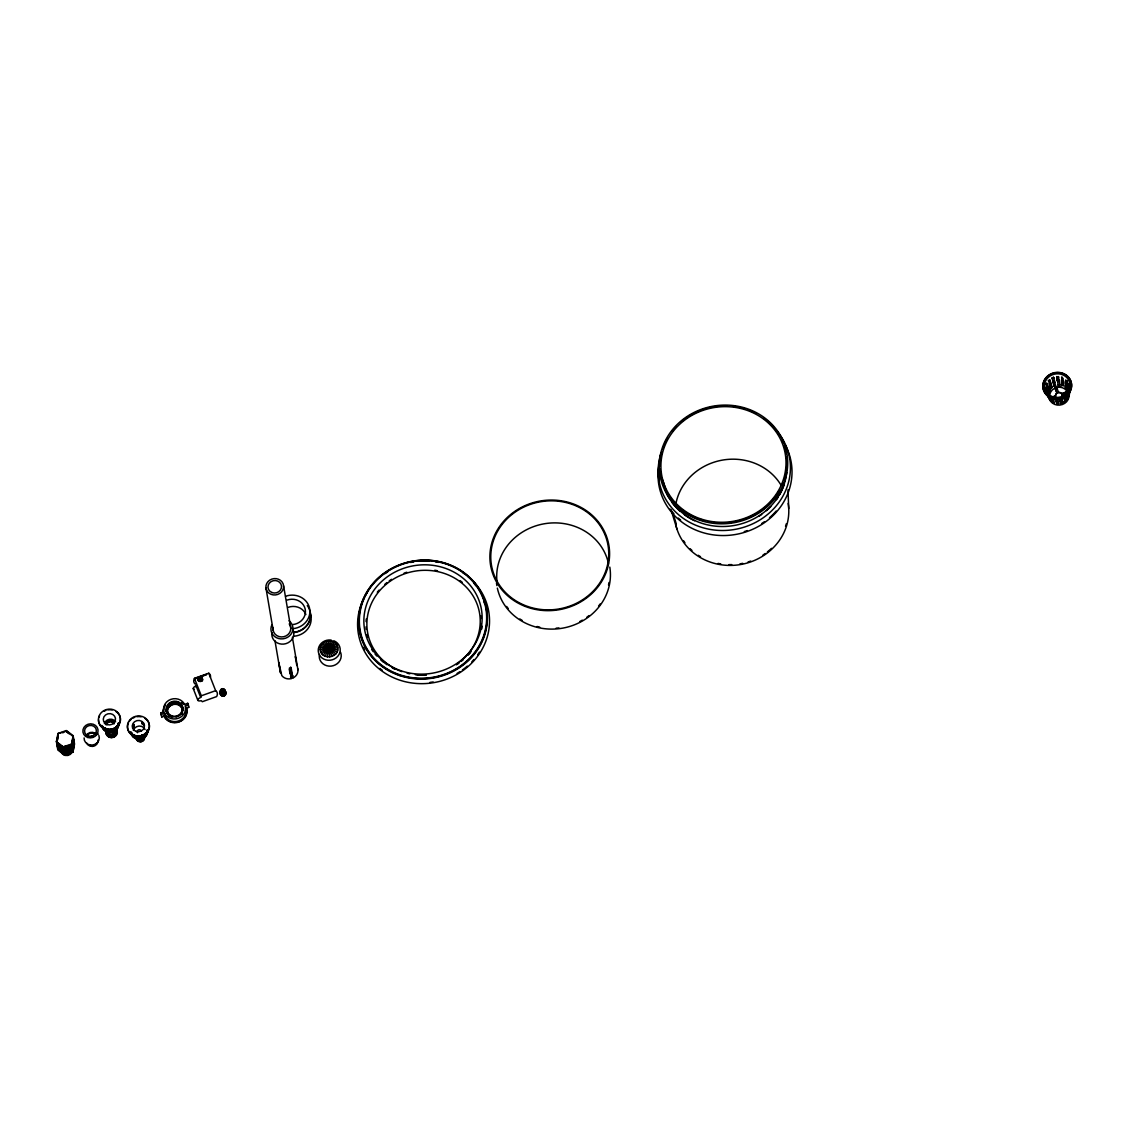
<?xml version="1.0" encoding="UTF-8"?>
<svg xmlns="http://www.w3.org/2000/svg" width="1128" height="1128" viewBox="0 0 1128 1128"><rect width="100%" height="100%" fill="white"/><g stroke="black" fill="none" stroke-linecap="round" stroke-linejoin="round"><path stroke-width="1.5" d="M320.155 649.7C319.125 639.181 336.877 637.264 337.85 647.895C338.879 658.414 321.127 660.345 320.155 649.7A24.181 9.461 -5.1 0 1 337.85 647.895M1045.91 387.454L1047.165 391.656L1045.064 387.426L1045.91 387.454L1045.825 389.005L1044.993 388.991M1047.588 390.753L1048.843 394.955L1048.927 393.39L1046.742 390.725M1048.011 394.941L1048.095 393.376L1048.927 393.39M1056.146 401.695L1057.881 400.948L1056.146 401.695L1055.667 399.89L1057.345 399.918L1057.838 401.723M1059.361 380.883L1057.627 381.631L1057.669 380.855L1058.036 385.085L1059.728 385.113L1059.361 380.883L1057.246 380.77L1056.88 376.541M1057.049 403.937L1056.555 402.146L1058.247 402.174L1058.741 403.965L1057.049 403.937L1058.783 403.204M1058.036 385.085L1059.77 384.338L1059.728 385.113M1069.753 391.162L1068.921 391.148L1068.836 392.713L1069.668 392.727L1069.866 390.514L1069.034 390.499L1068.949 392.065L1069.781 392.079M1068.949 392.065L1069.471 387.891L1070.317 387.905L1069.231 395.336L1068.385 395.322M1069.231 395.336L1068.921 391.148M1065.199 387.172L1066.03 383.435L1067.173 384.563L1066.327 388.3L1065.199 387.172L1066.03 383.435M1065.466 383.167L1065.678 379.981L1066.806 381.109L1066.594 384.296L1065.466 383.167L1066.087 382.632L1067.215 383.76L1066.594 384.296M1067.215 383.76L1067.426 380.573L1066.806 381.109M1064.409 399.03L1064.564 397L1064.973 399.58L1064.409 399.03L1066.228 398.508L1064.973 399.58M1064.296 401.498L1065.523 398.536L1065.932 401.117L1064.085 401.596M1066.228 398.508L1066.383 396.478L1065.128 397.564M1064.776 402.118L1064.832 400.172L1066.087 399.086M1067.567 390.133L1068.371 389.851L1068.935 391.303L1068.145 391.599L1067.567 390.133L1068.766 386.932M1068.47 383.548L1068.639 387.933L1068.075 386.481L1069.274 383.266M1068.145 391.599L1067.976 387.214M1069.654 383.957L1069.443 387.651L1068.865 386.199L1068.075 386.481M1068.061 394.941L1068.554 392.276L1069.316 392.586L1068.131 396.266L1069.316 392.586M1069.034 390.499L1069.471 387.891M56.4 741.632L57.979 733.51L66.34 730.521L73.123 735.653L74.547 744.015L72.968 752.136L64.606 755.111L57.824 749.993L56.4 741.632L63.239 747.088L67.017 745.735L63.351 747.737L56.823 742.238L63.239 747.088M58.148 734.497L56.541 741.505M58.205 734.821L56.823 743.155M57.415 740.081L58.021 737.021M57.979 743.366L57.5 747.088M58.092 744.015L57.669 748.061M73.094 736.429L71.713 744.762L67.92 746.101L71.6 744.099L73.123 735.653M71.924 746.073L68.089 747.088L71.769 745.086L73.264 737.416L71.924 746.073L68.258 748.075L72.037 746.722L73.433 738.403M72.263 748.033L68.427 749.062L72.093 747.046L73.588 739.376L72.263 748.033L68.596 750.035L72.375 748.696L73.757 740.363M72.601 750.007L68.766 751.022L72.432 749.02L73.926 741.35L72.601 750.007L68.935 752.009L72.714 750.656L74.095 742.337M72.883 751.643L69.104 752.996L72.77 750.98L74.265 743.31L72.968 752.136M193.226 688.531L197.795 700.178A4.343 1.678 -21.4 0 1 200.699 697.4L196.089 685.923A23.519 9.066 -21.4 0 0 195.99 687.008M200.699 697.4L201.306 695.793L215.631 690.674L208.779 673.204L194.453 678.323A23.519 9.066 -21.4 0 0 195.454 684.217M224.472 694.411L223.95 695.172M1046.375 383.167L1047.771 387.919L1046.516 384.958L1047.136 383.492L1046.135 383.52M1047.771 387.919L1048.166 386.791M1049.35 391.613L1047.954 386.876L1049.985 390.147L1049.35 391.613L1048.589 391.303L1049.209 389.823M1068.554 392.276L1067.737 393.672L1068.498 393.982M1061.589 381.236L1061.885 377.133L1061.589 381.236L1063.549 381.899L1063.605 385.282L1061.674 385.466L1061.603 382.082L1063.182 382.618L1063.239 386.002M1051.987 400.285L1051.155 398.424L1053.467 401.004L1051.987 400.285L1053.411 400.172M1052.635 399.143L1052.988 398.424M1062.802 381.56L1063.521 381.052L1061.956 380.517M1053.03 402.611L1052.198 400.75L1054.511 403.33L1053.03 402.611L1054.454 402.499M1053.679 401.469L1054.031 400.75M1061.674 385.466L1061.97 381.363M1063.182 382.618L1063.549 381.899M181.495 714.123L182.355 712.783A7.628 7.022 -9.7 0 1 181.862 714.109M1047.136 383.492L1048.095 388.652M1051.014 388.638L1049.942 385.395L1051.169 384.296L1052.212 387.51L1051.014 388.638L1049.35 384.817L1051 383.407L1049.957 380.178L1048.138 380.714M1050.422 388.06L1051.663 386.946L1050.605 383.731M221.892 689.673C220.016 694.101 226.925 689.335 221.892 689.673A2.538 2.341 -9.7 0 1 225.36 692.084A2.538 2.341 -9.7 0 1 221.553 693.988A2.538 2.341 -9.7 0 1 221.384 690.04M1049.957 380.178L1048.702 381.264L1049.745 384.493M1049.181 383.929L1050.436 382.843L1049.392 379.628M1047.588 395.618L1049.83 398.79L1047.588 395.618L1047.898 394.377L1047.292 395.42L1048.152 395.251L1046.276 391.472L1048.476 395.829L1047.672 396.111L1046.784 394.081M1051.846 400.821L1051.225 401.356L1050.083 400.228L1048.969 398.184L1049.59 397.648M1051.225 401.356L1050.112 399.312L1050.732 398.776M1065.523 398.536L1064.254 399.594L1064.832 400.172M292.378 637.264L297.947 669.806A8.897 8.192 -9.7 0 1 294.154 677.322L292.857 677.97L292.138 676.151L292.942 675.742M1052.072 377.922L1052.353 378.641L1053.89 377.936L1053.608 377.217L1055.582 385.593L1054.045 386.298L1052.072 377.922L1053.355 377.274M1053.016 382.166C1055.3 381.969 1054.624 379.572 1052.819 381.32L1053.298 382.9L1054.835 382.195M1051.395 397.62L1055.582 396.125A3.398 3.116 -9.7 0 1 1057.021 393.263L1055.047 388.159L1055.752 387.44L1056.583 387.256L1058.67 392.671A3.398 3.116 -9.7 0 1 1060.39 392.925M1055.047 388.159L1056.583 387.256M1061.913 398.367L1062.054 400.214L1060.405 400.651L1060.87 403.683L1062.294 403.373M1062.054 400.214L1062.379 401.413L1060.729 401.85M1062.238 402.527L1060.588 402.964L1060.447 401.117L1062.082 400.68L1062.52 403.26L1062.379 401.413M1062.787 403.091C1061.913 405.333 1063.098 399.524 1060.856 398.311M195.285 678.365L206.452 674.375M195.341 678.689L206.509 674.713M196.991 678.45L201.785 676.744M61.814 732.495L57.979 733.51M72.911 736.358L66.397 730.859L62.731 732.862M57.274 744.861L63.676 749.711L67.468 748.357L63.577 749.048L57.274 744.861L59.544 744.057M57.443 745.848L63.845 750.698L67.638 749.345L63.732 750.035L57.443 745.848L59.713 745.044M1046.051 393.221L1046.854 392.939M1069.048 385.015L1069.837 384.719M63.182 746.764L71.6 744.099M160.825 712.896L163.997 711.768L163.687 710.598A11.026 10.138 -9.7 0 1 170.85 699.36A11.026 10.138 -9.7 0 1 183.991 703.35L184.555 704.422L187.727 703.294L188.305 704.746L188.757 707.369L185.57 708.511L185.88 709.667A11.026 10.138 -9.7 0 1 178.718 720.919A11.026 10.138 -9.7 0 1 165.576 716.914L164.448 714.391L165.026 715.843L161.84 716.985L160.825 712.896L161.84 716.985M63.408 748.075L67.186 746.722L63.52 748.724L56.992 743.225L63.351 747.737M161.389 714.362L164.575 713.22L165.139 714.292A11.026 10.138 -9.7 0 0 178.28 718.296A11.026 10.138 -9.7 0 0 185.443 707.044L185.119 705.888L188.305 704.746M1051.338 397.296L1055.526 395.801A3.398 3.116 -9.7 0 1 1056.964 392.939L1054.99 387.82M1048.969 398.438L1049.773 398.156L1049.195 396.689L1048.405 396.986L1048.969 398.438L1047.672 396.111M63.901 751.022L67.694 749.669L64.014 751.671L57.5 746.172L63.845 750.698M1061.476 397.409A3.398 3.116 -9.7 0 0 1062.266 395.11L1067.835 393.094L1067.652 392.332L1067.892 393.418M64.07 752.009L67.863 750.656L64.183 752.658L57.669 747.159L64.014 751.671M1066.496 393.926L1062.266 395.082M64.24 752.982L68.018 751.643L64.352 753.645L57.838 748.146L64.183 752.658M64.409 753.969L68.188 752.616L64.522 754.632L58.007 749.119L64.352 753.645M1058.642 392.685L1058.586 392.361A3.398 3.116 -9.7 0 1 1061.674 393.601L1067.257 391.642L1067.708 392.657A9.32 8.573 -9.7 0 0 1056.978 387.44A9.32 8.573 -9.7 0 0 1049.675 396.732M1061.138 393.348A3.398 3.116 -9.7 0 1 1061.73 393.926L1067.257 391.642M1060.546 399.538C1062.802 397.69 1063.154 402.061 1060.687 401.385L1060.264 398.804L1060.405 400.651M292.857 677.97L291.052 667.48L289.459 668.058L291.264 678.548L289.825 678.873A8.897 8.192 -9.7 0 1 281.788 675.573L278.757 662.432L280.548 672.923L280.238 671.611L274.964 640.774M1058.529 377.344L1056.837 377.316L1057.246 380.77M1057.288 379.995L1058.98 380.023L1058.938 380.799L1058.572 376.569M1069.386 389.456L1070.232 389.47M1046.417 390.076L1047.249 390.091M1061.533 377.838L1063.098 378.374L1063.168 381.772M1062.026 384.747L1063.605 385.282M1045.741 384.648L1046.516 384.958M1047.63 386.129L1048.391 386.439M1068.188 394.56L1068.949 394.87M66.51 731.508L69.076 733.454M66.566 731.832L69.132 733.778M1065.41 383.971L1066.538 385.099M1065.819 386.636L1066.947 387.764M1048.969 398.184L1050.112 399.312M1050.14 398.579L1050.52 399.27M185.796 706.762L186.726 709.526A11.872 10.913 -9.7 0 1 179.014 721.638A11.872 10.913 -9.7 0 1 164.857 717.337L163.856 715.434M1048.716 387.186L1049.985 390.147M1055.582 385.593L1055.047 384.916L1054.045 386.298M1059.7 399.834L1061.194 403.655M1060.588 402.964L1060.87 403.683M290.545 676.715L291.264 678.548M194.453 678.323L201.306 695.793M188.757 707.369L187.727 703.294M116.762 729.153L116.945 729.633A5.725 5.273 -9.7 0 1 111.7 736.33A5.725 5.273 -9.7 0 1 105.75 730.436M116.677 729.322L117.058 730.281A5.725 5.273 -9.7 0 1 111.249 736.993A5.725 5.273 -9.7 0 1 106.145 730.084M116.79 729.985L117.171 730.944A5.725 5.273 -9.7 0 1 111.362 737.656A5.725 5.273 -9.7 0 1 106.258 730.732M662.799 480.105L666.408 491.85M673.656 515.369L676.236 523.773M671.075 509.941L677.068 529.399M295.846 657.991L295.268 656.538L296.805 665.534M297.637 668.481L297.947 669.806M1056.175 397.634L1056.118 397.31A3.398 3.116 -9.7 0 0 1056.71 397.902M283.593 585.869A8.897 8.192 -9.7 0 1 270.96 594.301A8.897 8.192 -9.7 0 1 269.691 580.159A8.897 8.192 -9.7 0 1 283.593 585.869L290.911 628.691M290.601 667.156L292.138 676.151M289.262 669.228L290.037 673.726M265.898 587.674L273.216 630.51M182.059 706.086L182.172 706.748A8.474 7.797 -9.7 0 0 179.958 704.549M164.575 713.22L165.026 715.843M329.743 656.961L328.276 640.648M787.978 489.82L788.726 508.545M1066.045 401.159A9.32 8.573 -9.7 0 1 1064.254 402.71M1062.322 395.434A3.398 3.116 -9.7 0 1 1062.28 396.252M1061.053 373.03A14.41 13.254 -9.7 0 1 1068.766 393.63A14.41 13.254 -9.7 0 1 1044.993 393.178A14.41 13.254 -9.7 0 1 1054.835 372.917M1056.076 372.733A14.41 13.254 -9.7 0 1 1059.826 372.804M1070.585 387.835A13.564 12.478 -9.7 0 1 1064.987 396.027M1061.843 397.606A13.564 12.478 -9.7 0 1 1059.559 398.212M1054.863 398.311A13.564 12.478 -9.7 0 1 1051.493 397.409M1048.518 395.716A13.564 12.478 -9.7 0 1 1043.95 384.056M1066.016 376.188A13.564 12.478 -9.7 0 1 1068.385 378.543M1070.007 381.405A13.564 12.478 -9.7 0 1 1070.754 384.563M1069.062 394.744A10.18 9.362 -9.7 0 1 1059.784 405.107A10.18 9.362 -9.7 0 1 1048.829 396.816M1058.106 386.453A10.18 9.362 -9.7 0 1 1060.757 386.509M1065.509 388.455A10.18 9.362 -9.7 0 1 1067.285 390.232M309.495 609.754A18.231 16.765 -9.7 0 1 293.872 632.568M310.101 613.35A18.231 16.765 -9.7 0 1 294.493 636.178M287.062 600.096A13.776 12.676 -9.7 0 1 305.138 608.894A13.776 12.676 -9.7 0 1 292.829 624.559M288.289 607.301A13.776 12.676 -9.7 0 1 305.871 614.52M309.904 610.798A18.231 16.765 -9.7 0 1 293.816 632.244M307.267 605.581A18.231 16.765 -9.7 0 1 309.439 609.416M285.553 596.275A18.231 16.765 -9.7 0 1 309.467 607.907A18.231 16.765 -9.7 0 1 293.195 628.634M322.227 643.665A24.181 6.204 41.9 0 1 335.777 653.93M323.947 642.184A24.181 4.131 56.3 0 1 334.071 655.41M326.006 641.155A24.181 1.777 70.3 0 1 331.999 656.454M320.267 647.557A24.181 8.953 11 0 1 337.737 650.038M327.416 656.919A24.181 3.116 -81.9 0 1 330.589 640.69M320.648 651.787A24.181 9.32 -21.4 0 1 337.371 645.822M320.972 645.512A24.181 7.854 26.8 0 1 337.032 652.097M321.706 653.662A24.181 8.545 -37.4 0 1 336.299 643.933M323.257 655.213A24.181 7.177 -52.9 0 1 334.748 642.396M325.216 656.313A24.181 5.33 -67.7 0 1 332.788 641.282M333.916 640.803A11.026 10.138 -9.7 0 1 336.257 657.751A11.026 10.138 -9.7 0 1 318.589 652.971A11.026 10.138 -9.7 0 1 331.181 640.069M340.586 652.322A11.026 10.138 -9.7 0 1 331.138 666.112A11.026 10.138 -9.7 0 1 319.421 654.48M289.022 620.809A11.026 10.138 -9.7 0 1 290.897 634.373A11.026 10.138 -9.7 0 1 276.374 637.658A11.026 10.138 -9.7 0 1 271.975 624.658M293.167 630.284A11.026 10.138 -9.7 0 1 283.72 644.088A11.026 10.138 -9.7 0 1 271.989 632.456M289.219 623.883A8.897 8.192 -9.7 0 1 283.805 636.714A8.897 8.192 -9.7 0 1 273.173 627.506M224.923 692.225A2.115 1.946 -9.7 0 1 220.736 692.155M221.229 690.717A2.115 1.946 -9.7 0 1 221.638 690.364M223.739 690.139A2.115 1.946 -9.7 0 1 224.571 690.773M224.994 692.211A2.115 1.946 -9.7 0 1 222.907 694.876A2.115 1.946 -9.7 0 1 221.088 692.127M225.05 692.536A2.115 1.946 -9.7 0 1 223.781 695.059M222.681 695.172A2.115 1.946 -9.7 0 1 221.328 694.397M224.965 693.071A2.115 1.946 -9.7 0 1 223.95 696.046A2.115 1.946 -9.7 0 1 221.116 694.439M224.641 692.056A2.115 1.946 -9.7 0 1 222.343 693.212M221.821 693.071A2.115 1.946 -9.7 0 1 220.736 691.986M220.651 690.985A2.115 1.946 -9.7 0 1 224.839 691.055A2.961 2.735 -9.7 0 1 225.473 694.763A2.961 2.735 -9.7 0 1 221.567 695.652A2.961 2.735 -9.7 0 1 220.383 692.141M224.275 690.406A2.961 2.735 -9.7 0 1 225.685 694.016A2.961 2.735 -9.7 0 1 221.737 695.426A2.961 2.735 -9.7 0 1 220.327 691.816M223.584 690.533A2.961 2.735 -9.7 0 1 224.331 690.745M208.779 673.204A23.519 9.066 -21.4 0 1 210.442 677.322M215.631 690.674A23.519 9.066 -21.4 0 1 216.647 696.582L202.321 701.701L201.263 700.685A4.343 1.678 -21.4 0 1 197.795 700.178M198.556 679.394A2.129 1.96 -9.7 0 0 198.472 680.889L198.415 680.565A2.129 1.96 -9.7 0 1 198.5 679.056M199.05 678.76A2.129 1.96 -9.7 0 1 202.49 679.465L202.434 679.141A2.129 1.96 -9.7 0 0 202.011 678.492M198.613 679.719A2.129 1.96 -9.7 0 0 198.429 680.847A2.129 1.96 -9.7 0 1 198.669 680.043M199.106 679.084A2.129 1.96 -9.7 0 1 202.547 679.789M198.725 680.804A1.875 1.72 -9.7 0 1 200.685 679.112A1.875 1.72 -9.7 0 1 202.462 680.875M198.993 678.436A2.129 1.96 -9.7 0 1 201.334 678.041M199.162 679.409A2.129 1.96 -9.7 0 1 202.42 679.775M194.298 689.25A4.343 1.678 -21.4 0 1 196.131 685.754M183.074 708.271A8.474 7.797 -9.7 0 1 183.145 709.808M169.665 716.054A8.474 7.797 -9.7 0 1 167.452 713.855M166.732 712.487A8.474 7.797 -9.7 0 1 166.338 711.007M166.493 707.961A8.474 7.797 -9.7 0 1 167.057 706.509M167.903 705.169A8.474 7.797 -9.7 0 1 171.851 702.363M176.743 702.011A8.474 7.797 -9.7 0 1 178.309 702.49M179.733 703.237A8.474 7.797 -9.7 0 1 181.946 705.437M170.229 715.744A7.628 7.022 -9.7 0 1 171.498 703.703A7.628 7.022 -9.7 0 1 182.355 710.118M182.144 711.486A7.628 7.022 -9.7 0 1 178.675 715.899M177.322 716.52A7.628 7.022 -9.7 0 1 175.883 716.9M172.908 716.844A7.628 7.022 -9.7 0 1 171.512 716.421M166.563 712.318A8.474 7.797 -9.7 0 1 166.718 709.272M167.268 707.82A8.474 7.797 -9.7 0 1 173.684 703.252M176.969 703.322A8.474 7.797 -9.7 0 1 178.534 703.801M182.891 708.116A8.474 7.797 -9.7 0 1 183.286 709.582M182.778 707.453A8.474 7.797 -9.7 0 1 183.258 710.457M166.45 711.669A8.474 7.797 -9.7 0 1 168.016 705.818M169.13 704.662A8.474 7.797 -9.7 0 1 179.845 703.886M182.257 712.135A7.628 7.022 -9.7 0 1 181.749 713.446M171.625 717.07A7.628 7.022 -9.7 0 1 170.342 716.393M169.228 715.504A7.628 7.022 -9.7 0 1 171.611 704.351A7.628 7.022 -9.7 0 1 182.398 709.399M166.62 711.613A8.474 7.797 -9.7 0 1 166.859 710.09M167.409 708.638A8.474 7.797 -9.7 0 1 172.203 704.492M173.811 704.083A8.474 7.797 -9.7 0 1 177.11 704.14M178.675 704.619A8.474 7.797 -9.7 0 1 183.427 710.4M166.676 712.981A8.474 7.797 -9.7 0 1 166.831 709.935M167.381 708.469A8.474 7.797 -9.7 0 1 172.175 704.323M173.782 703.914A8.474 7.797 -9.7 0 1 177.082 703.971M178.647 704.45A8.474 7.797 -9.7 0 1 183.399 710.245M169.341 716.153A7.628 7.022 -9.7 0 1 171.724 705.014A7.628 7.022 -9.7 0 1 182.51 710.048M186.219 707.792A11.872 10.913 -9.7 0 1 179.07 721.976A11.872 10.913 -9.7 0 1 163.912 715.758M163.236 711.556A11.872 10.913 -9.7 0 1 163.574 709.427M182.116 702.8A11.872 10.913 -9.7 0 1 183.836 704.196M163.179 711.218A11.872 10.913 -9.7 0 1 165.492 705.183M182.059 702.476A11.872 10.913 -9.7 0 1 183.779 703.872M105.595 724.627A4.879 4.484 -9.7 0 1 114.309 722.385M106.709 724.402A3.821 3.511 -9.7 0 1 113.984 723.88M116.043 729.407A4.879 4.484 -9.7 0 1 106.793 731.79M106.469 730.972A4.879 4.484 -9.7 0 1 106.328 730.098M104.396 723.612A6.148 5.654 -9.7 0 1 115.606 721.779M106.314 729.534A8.474 7.797 -9.7 0 0 117.58 725.515A7.628 7.022 -9.7 0 1 117.058 726.672M104.89 728.787A8.474 7.797 -9.7 0 1 102.676 726.587M116.663 726.517A8.474 7.797 -9.7 0 1 106.258 729.21M118.426 722.865A8.474 7.797 -9.7 0 1 103.72 728.11M118.651 724.176A8.474 7.797 -9.7 0 1 101.83 725.375M118.482 723.189A8.474 7.797 -9.7 0 1 103.776 728.448M118.539 723.513A8.474 7.797 -9.7 0 1 102.845 727.56M118.595 723.838A8.474 7.797 -9.7 0 1 102.183 726.531M118.623 722.977A8.474 7.797 -9.7 0 1 102.295 727.179M118.68 723.302A8.474 7.797 -9.7 0 1 102.352 727.518M117.876 723.598A7.628 7.022 -9.7 0 1 117.947 724.98M117.735 726.347A7.628 7.022 -9.7 0 1 115.465 729.915M114.266 730.761A7.628 7.022 -9.7 0 1 108.499 731.705M107.09 731.282A7.628 7.022 -9.7 0 1 103.818 728.617M116.128 726.897A7.628 7.022 -9.7 0 1 113.928 728.801M112.574 729.421A7.628 7.022 -9.7 0 1 111.136 729.788M108.161 729.731A7.628 7.022 -9.7 0 1 106.765 729.308M105.482 728.632A7.628 7.022 -9.7 0 1 104.368 727.743M116.24 727.546A7.628 7.022 -9.7 0 1 112.687 730.07M111.249 730.45A7.628 7.022 -9.7 0 1 108.274 730.394M106.864 729.971A7.628 7.022 -9.7 0 1 104.481 728.392M116.184 727.222A7.628 7.022 -9.7 0 1 112.631 729.745M108.217 730.07A7.628 7.022 -9.7 0 1 104.425 728.068M116.297 727.87A7.628 7.022 -9.7 0 1 105.651 729.619M104.537 728.716A7.628 7.022 -9.7 0 1 103.649 727.63M116.353 728.209A7.628 7.022 -9.7 0 1 111.362 731.099M108.387 731.043A7.628 7.022 -9.7 0 1 106.977 730.62M105.708 729.943A7.628 7.022 -9.7 0 1 103.705 727.969M117.171 727.334A7.628 7.022 -9.7 0 1 112.856 731.057M107.033 730.944A7.628 7.022 -9.7 0 1 103.762 728.293M106.145 728.547A8.474 7.797 -9.7 0 1 104.721 727.8M116.043 711.585A11.026 10.138 -9.7 0 1 114.21 728.97A11.026 10.138 -9.7 0 1 98.517 719.706M98.827 717.732A11.026 10.138 -9.7 0 1 99.56 715.829M103.847 711.345A11.026 10.138 -9.7 0 1 105.792 710.443M107.879 709.907A11.026 10.138 -9.7 0 1 112.165 709.991M116.339 732.255A4.879 4.484 -9.7 0 1 108.26 735.132M107.611 734.497A4.879 4.484 -9.7 0 1 107.132 733.75M116.226 731.593A4.879 4.484 -9.7 0 1 106.695 732.284M106.554 731.409A4.879 4.484 -9.7 0 1 106.596 730.535M116.833 728.97A5.725 5.273 -9.7 0 1 112.137 735.611A5.725 5.273 -9.7 0 1 105.595 730.817M116.156 730.056A4.879 4.484 -9.7 0 1 111.545 734.892M109.656 734.68A4.879 4.484 -9.7 0 1 106.906 732.439M106.582 731.621A4.879 4.484 -9.7 0 1 106.441 730.761M116.452 732.904A4.879 4.484 -9.7 0 1 106.92 733.595M116.551 733.567A4.879 4.484 -9.7 0 1 107.343 735.061M116.72 728.321A5.725 5.273 -9.7 0 1 112.025 734.948A5.725 5.273 -9.7 0 1 105.482 730.154M113.702 735.992A3.821 3.511 -9.7 0 1 113.026 736.302M110.121 736.246A3.821 3.511 -9.7 0 1 109.487 735.907M117.932 723.922A7.628 7.022 -9.7 0 1 111.517 732.086A7.628 7.022 -9.7 0 1 102.874 726.39M114.168 728.307A8.474 7.797 -9.7 0 1 112.673 728.998M111.066 729.421A8.474 7.797 -9.7 0 1 107.766 729.351M106.54 724.754A3.821 3.511 -9.7 0 1 113.928 723.556M112.518 729.097A7.628 7.022 -9.7 0 1 108.105 729.407M143.143 735.146A8.474 7.797 -9.7 0 1 136.742 736.189M135.177 735.71A8.474 7.797 -9.7 0 1 133.753 734.962M145.103 733.722A7.628 7.022 -9.7 0 1 142.903 735.625M141.55 736.26A7.628 7.022 -9.7 0 1 140.112 736.626M137.137 736.57A7.628 7.022 -9.7 0 1 135.727 736.147M134.458 735.47A7.628 7.022 -9.7 0 1 133.344 734.568M132.864 725.671A7.628 7.022 -9.7 0 1 133.865 724.627M142.227 723.26A7.628 7.022 -9.7 0 1 143.51 723.922M147.401 729.689A8.474 7.797 -9.7 0 1 147.162 731.212M146.598 732.678A8.474 7.797 -9.7 0 1 130.989 732.382M147.514 730.352A8.474 7.797 -9.7 0 1 147.274 731.875M146.71 733.327A8.474 7.797 -9.7 0 1 131.821 734.399M145.977 733.186A7.628 7.022 -9.7 0 1 144.215 735.428M143.016 736.288A7.628 7.022 -9.7 0 1 141.663 736.908M140.225 737.275A7.628 7.022 -9.7 0 1 137.249 737.218M135.839 736.795A7.628 7.022 -9.7 0 1 134.57 736.119M132.977 726.319A7.628 7.022 -9.7 0 1 133.978 725.276M142.339 723.908A7.628 7.022 -9.7 0 1 143.623 724.585M146.598 732.523A7.628 7.022 -9.7 0 1 146.09 733.835M143.129 736.936A7.628 7.022 -9.7 0 1 140.323 737.938M138.843 738.05A7.628 7.022 -9.7 0 1 135.952 737.458M134.683 736.781A7.628 7.022 -9.7 0 1 132.047 733.567M133.09 726.982A7.628 7.022 -9.7 0 1 134.091 725.938M147.627 731A8.474 7.797 -9.7 0 1 130.806 732.213M147.571 730.676A8.474 7.797 -9.7 0 1 131.158 733.355M145.047 733.397A7.628 7.022 -9.7 0 1 144.046 734.441M141.493 735.921A7.628 7.022 -9.7 0 1 135.67 735.808M132.808 725.346A7.628 7.022 -9.7 0 1 133.809 724.289M142.17 722.921A7.628 7.022 -9.7 0 1 143.453 723.598M146.541 732.34A8.474 7.797 -9.7 0 1 130.933 732.044M142.791 734.977A7.628 7.022 -9.7 0 1 141.437 735.597M139.999 735.964A7.628 7.022 -9.7 0 1 138.504 736.076M142.114 722.597A7.628 7.022 -9.7 0 1 143.397 723.274M146.541 732.199A7.628 7.022 -9.7 0 1 143.073 736.612M141.719 737.233A7.628 7.022 -9.7 0 1 135.896 737.12M133.513 735.555A7.628 7.022 -9.7 0 1 131.99 733.242M133.033 726.658A7.628 7.022 -9.7 0 1 134.035 725.6M142.396 724.232A7.628 7.022 -9.7 0 1 143.679 724.909M147.458 730.027A8.474 7.797 -9.7 0 1 147.218 731.55M146.654 733.003A8.474 7.797 -9.7 0 1 131.045 732.706M147.599 729.802A8.474 7.797 -9.7 0 1 140.478 738.868A8.474 7.797 -9.7 0 1 130.862 732.537M146.654 732.847A7.628 7.022 -9.7 0 1 146.147 734.159M141.832 737.895A7.628 7.022 -9.7 0 0 143.185 737.261A3.384 3.116 -9.7 0 1 142.762 737.712M140.38 738.262A7.628 7.022 -9.7 0 1 137.419 738.205A3.384 3.116 -9.7 0 0 142.325 738.177M136.009 737.782A7.628 7.022 -9.7 0 1 134.725 737.106M132.737 735.132A7.628 7.022 -9.7 0 1 132.103 733.891M133.146 727.306A7.628 7.022 -9.7 0 1 134.147 726.263M147.655 730.14A8.474 7.797 -9.7 0 1 140.535 739.192A8.474 7.797 -9.7 0 1 130.918 732.876M146.71 733.186A7.628 7.022 -9.7 0 1 145.441 735.696M144.44 736.739A7.628 7.022 -9.7 0 1 143.242 737.599M141.888 738.22A7.628 7.022 -9.7 0 1 134.782 737.43M132.794 735.456A7.628 7.022 -9.7 0 1 132.159 734.229M133.203 727.63A7.628 7.022 -9.7 0 1 134.204 726.587M143.087 734.807A8.474 7.797 -9.7 0 1 141.592 735.512M135.12 735.385A8.474 7.797 -9.7 0 1 133.696 734.638M142.734 734.638A7.628 7.022 -9.7 0 1 141.381 735.273M142.058 722.272A7.628 7.022 -9.7 0 1 143.341 722.949M145.639 733.355A8.474 7.797 -9.7 0 1 133.809 735.287M140.577 738.318A3.398 3.116 -9.7 0 1 139.266 738.346M145.018 718.409A11.026 10.138 -9.7 0 1 147.726 732.001A11.026 10.138 -9.7 0 1 133.146 735.766A11.026 10.138 -9.7 0 1 128.536 722.667M129.635 720.933A11.026 10.138 -9.7 0 1 131.088 719.41M132.822 718.183A11.026 10.138 -9.7 0 1 134.768 717.281M136.855 716.745A11.026 10.138 -9.7 0 1 141.141 716.816M142.96 735.95A7.628 7.022 -9.7 0 1 141.606 736.584M135.783 736.471A7.628 7.022 -9.7 0 1 134.514 735.794M132.921 725.995A7.628 7.022 -9.7 0 1 133.922 724.951M142.283 723.584A7.628 7.022 -9.7 0 1 143.566 724.261M137.503 732.721A2.115 1.946 -9.7 0 1 138.603 729.844A2.115 1.946 -9.7 0 1 141.409 731.325M143.439 737.261A3.384 3.116 -9.7 0 1 138.716 739.446M138.152 739.15A3.384 3.116 -9.7 0 1 137.263 738.262M144.257 737.43A4.23 3.892 -9.7 0 1 136.178 738.008M143.327 738.487A3.384 3.116 -9.7 0 1 137.094 738.375M143.862 737.5A4.23 3.892 -9.7 0 1 136.417 738.036M143.764 736.838A4.23 3.892 -9.7 0 1 137.419 738.473M143.834 738.008A3.384 3.116 -9.7 0 1 140.337 741.674M139.054 741.406A3.384 3.116 -9.7 0 1 137.32 739.686M136.206 738.572A4.23 3.892 -9.7 0 0 141 741.745A4.23 3.892 -9.7 0 0 144.567 737.204A4.23 3.892 -9.7 0 1 136.093 737.923M143.665 738.572A3.384 3.116 -9.7 0 1 137.489 739.573M133.372 730.45A6.148 5.654 -9.7 0 1 145.089 729.605M146.767 733.51A7.628 7.022 -9.7 0 1 143.298 737.923M141.945 738.544A7.628 7.022 -9.7 0 1 131.849 733.228M98.051 740.067A5.936 5.457 -9.7 0 1 86.63 743.014M96.797 742.901A5.09 4.681 -9.7 0 1 95.612 744.409M94.808 744.973A5.09 4.681 -9.7 0 1 92.947 745.636M90.973 745.594A5.09 4.681 -9.7 0 1 89.182 744.861M89.591 737.063A5.09 4.681 -9.7 0 1 93.427 736.443M86.292 735.541A5.936 5.457 -9.7 0 1 96.712 734.793M87.053 735.851A5.09 4.681 -9.7 0 1 95.993 735.216M86.941 734.934A5.936 5.457 -9.7 0 1 87.716 734.116M94.23 733.059A5.936 5.457 -9.7 0 1 95.217 733.581M98.869 735.512A7.628 7.022 -9.7 0 1 92.82 745.002A7.628 7.022 -9.7 0 1 84.092 737.923M97.332 733.2A7.628 7.022 -9.7 0 1 98.221 734.286M68.188 752.094A5.936 5.457 -9.7 0 1 67.06 752.39M69.33 754.068A5.09 4.681 -9.7 0 1 68.441 754.491M64.55 754.42A5.09 4.681 -9.7 0 1 63.704 753.969M62.364 752.644A5.09 4.681 -9.7 0 1 61.941 751.826M72.079 752.32A5.936 5.457 -9.7 0 1 61.152 752.108M497.307 584.149A56.555 52.015 -9.7 0 1 543.428 523.928A56.555 52.015 -9.7 0 1 608.443 563.394M608.993 582.485A56.372 51.86 -9.7 0 1 608.528 585.023M600.138 603.973A56.372 51.86 -9.7 0 1 598.559 606.103M589.07 615.564A56.372 51.86 -9.7 0 1 586.884 617.199M582.302 620.146A56.372 51.86 -9.7 0 1 579.905 621.472M558.896 627.915A56.372 51.86 -9.7 0 1 556.146 628.169M539.72 627.112A56.372 51.86 -9.7 0 1 537.055 626.505M522.123 620.372A56.372 51.86 -9.7 0 1 519.867 618.962M508.192 608.486A56.372 51.86 -9.7 0 1 506.599 606.441M609.811 567.102A57.232 52.635 -9.7 0 1 563.154 628.056A57.232 52.635 -9.7 0 1 497.349 588.111M496.87 585.573A57.232 52.635 -9.7 0 1 496.517 583.007M480.838 615.958A57.683 53.058 -9.7 0 1 481.05 618.553M481.05 623.784A57.683 53.058 -9.7 0 1 480.838 626.392M469.812 653.14A57.683 53.058 -9.7 0 1 468.078 655.241M387.073 664.759A57.683 53.058 -9.7 0 1 382.885 661.361M367.728 637.08A57.683 53.058 -9.7 0 1 367.108 634.556M366.276 629.41A57.683 53.058 -9.7 0 1 366.064 626.815M366.064 621.598A57.683 53.058 -9.7 0 1 366.276 618.99M377.302 592.228A57.683 53.058 -9.7 0 1 379.036 590.127M384.859 584.304A57.683 53.058 -9.7 0 1 387.003 582.556M389.231 580.878A57.683 53.058 -9.7 0 1 391.543 579.327M404.12 573.137A57.683 53.058 -9.7 0 1 406.799 572.249M434.745 570.232A57.683 53.058 -9.7 0 1 437.495 570.74M460.041 580.624A57.683 53.058 -9.7 0 1 462.17 582.26M467.824 576.352A66.129 60.827 -9.7 0 1 476.58 657.596A66.129 60.827 -9.7 0 1 389.682 675.869A66.129 60.827 -9.7 0 1 363.893 598.207M365.345 595.499A66.129 60.827 -9.7 0 1 366.938 592.849M462.818 572.686A66.129 60.827 -9.7 0 1 465.37 574.462M401.906 671.639A56.795 52.24 -9.7 0 1 374.919 597.05A56.795 52.24 -9.7 0 1 459.477 581.258A56.795 52.24 -9.7 0 1 461.648 660.472M459.547 662.206A56.795 52.24 -9.7 0 1 457.362 663.856M426.384 674.911A56.795 52.24 -9.7 0 1 415.287 674.699M409.831 673.839A56.795 52.24 -9.7 0 1 407.152 673.233M385.156 573.588A63.69 58.571 -9.7 0 1 387.708 571.868M410.606 562.491A63.69 58.571 -9.7 0 1 413.68 561.913M419.884 561.18A63.69 58.571 -9.7 0 1 429.232 561.152M435.394 561.829A63.69 58.571 -9.7 0 1 438.439 562.379M474.056 583.416A63.69 58.571 -9.7 0 1 475.861 585.728M483.841 601.083A63.69 58.571 -9.7 0 1 484.673 603.847M479.442 652.139A65.255 60.024 -9.7 0 1 477.736 654.677M473.929 659.527A65.255 60.024 -9.7 0 1 471.842 661.812M467.33 666.112A65.255 60.024 -9.7 0 1 462.395 669.99M459.787 671.752A65.255 60.024 -9.7 0 1 457.08 673.402M433.166 681.946A65.255 60.024 -9.7 0 1 429.994 682.384M382.293 670.286A65.255 60.024 -9.7 0 1 379.868 668.425M364.711 649.968A65.255 60.024 -9.7 0 1 363.413 647.303M482.403 595.415A65.255 60.024 -9.7 0 1 483.7 598.08M486.718 606.399A65.255 60.024 -9.7 0 1 487.409 609.261M482.262 626.28A59.981 55.159 -9.7 0 1 481.755 628.973M471.151 651.406A59.981 55.159 -9.7 0 1 469.347 653.591M463.284 659.64A59.981 55.159 -9.7 0 1 461.056 661.473M458.743 663.208A59.981 55.159 -9.7 0 1 456.346 664.829M426.046 674.882A59.981 55.159 -9.7 0 1 417.233 674.911M394.885 669.242A59.981 55.159 -9.7 0 1 392.332 667.973M382.9 661.769A59.981 55.159 -9.7 0 1 380.77 659.951M376.822 656.031A59.981 55.159 -9.7 0 1 375.018 653.944M373.326 651.772A59.981 55.159 -9.7 0 1 371.746 649.516M676.123 502.623A56.555 52.015 -9.7 0 1 723.147 459.984A56.555 52.015 -9.7 0 1 781.21 485.449M786.554 457.037A63.535 58.444 -9.7 0 1 786.554 468.529M786.188 471.391A63.535 58.444 -9.7 0 1 784.143 479.851M783.17 482.601A63.535 58.444 -9.7 0 1 782.056 485.322M779.406 490.581A63.535 58.444 -9.7 0 1 714.207 522.645M711.148 522.222A63.535 58.444 -9.7 0 1 708.102 521.672M705.113 520.995A63.535 58.444 -9.7 0 1 667.564 493.542M663.786 485.759A63.535 58.444 -9.7 0 1 660.134 469.008M660.063 466.132A63.535 58.444 -9.7 0 1 660.74 457.517M661.262 454.669A63.535 58.444 -9.7 0 1 661.953 451.849M662.77 449.057A63.535 58.444 -9.7 0 1 667.522 438.327M672.499 430.91A63.535 58.444 -9.7 0 1 676.447 426.356M680.847 422.182A63.535 58.444 -9.7 0 1 726.517 405.868M732.706 406.263A63.535 58.444 -9.7 0 1 744.776 408.745M747.681 409.704A63.535 58.444 -9.7 0 1 756.014 413.356M763.642 418.107A63.535 58.444 -9.7 0 1 779.349 435.366M782.014 440.484A63.535 58.444 -9.7 0 1 783.142 443.149M784.115 445.842A63.535 58.444 -9.7 0 1 786.174 454.203M786.272 523.829A56.372 51.86 -9.7 0 1 785.539 526.311M771.51 548.335A56.372 51.86 -9.7 0 1 767.421 551.874M765.249 553.495A56.372 51.86 -9.7 0 1 762.993 555.032M750.698 561.067A56.372 51.86 -9.7 0 1 748.075 561.941M742.717 563.323A56.372 51.86 -9.7 0 1 739.996 563.831M731.748 564.606A56.372 51.86 -9.7 0 1 728.984 564.62M720.764 563.901A56.372 51.86 -9.7 0 1 718.071 563.422M700.488 556.682A56.372 51.86 -9.7 0 1 698.232 555.272M691.957 550.45A56.372 51.86 -9.7 0 1 690.054 548.645M684.95 542.751A56.372 51.86 -9.7 0 1 683.469 540.636M775.387 429.26A66.284 60.968 -9.7 0 1 737.261 528.961A66.284 60.968 -9.7 0 1 660.994 453.301M785.567 445.574A67.13 61.758 -9.7 0 1 733.285 534.841A67.13 61.758 -9.7 0 1 659.316 463.298M786.935 463.876A63.027 57.965 -9.7 0 1 786.949 469.572M786.724 472.421A63.027 57.965 -9.7 0 1 731.889 525.845A63.027 57.965 -9.7 0 1 664.942 489.524M663.969 486.845A63.027 57.965 -9.7 0 1 662.46 481.36M788.176 503.412A57.232 52.635 -9.7 0 1 741.505 564.367A57.232 52.635 -9.7 0 1 675.7 524.421M784.341 484.053A62.971 57.923 -9.7 0 1 779.645 494.684M778.123 497.208A62.971 57.923 -9.7 0 1 776.473 499.662M770.791 506.542A62.971 57.923 -9.7 0 1 766.434 510.688M761.668 514.424A62.971 57.923 -9.7 0 1 759.158 516.13M694.622 520.769A62.971 57.923 -9.7 0 1 684.386 514.721M679.803 511.012A62.971 57.923 -9.7 0 1 671.992 502.425M668.805 497.617A62.971 57.923 -9.7 0 1 667.423 495.107M776.191 511.04A66.284 60.968 -9.7 0 1 769.493 517.738M764.474 521.672A66.284 60.968 -9.7 0 1 761.823 523.462M747.37 530.583A66.284 60.968 -9.7 0 1 744.283 531.598M680.649 520.078A66.284 60.968 -9.7 0 1 678.295 518.076M673.938 513.748A66.284 60.968 -9.7 0 1 670.06 509.038M659.217 481.36A66.284 60.968 -9.7 0 1 658.963 478.385M659.358 477.158A65.438 60.193 -9.7 0 1 659.119 474.211M659.034 471.264A65.438 60.193 -9.7 0 1 659.344 465.342M1068.033 396.844L1067.666 399.129L1068.865 395.449L1068.033 396.844M1051.07 397.789A14.41 13.254 -9.7 0 0 1071.544 384.154A14.41 13.254 -9.7 0 0 1049.012 374.919A14.41 13.254 -9.7 0 0 1051.07 397.789M1051.747 396.45A12.831 11.802 -9.7 0 0 1069.964 384.31A12.831 11.802 -9.7 0 0 1049.914 376.089A12.831 11.802 -9.7 0 0 1051.747 396.45M271.862 592.51A6.782 6.232 -9.7 0 0 281.492 586.081A6.782 6.232 -9.7 0 0 270.889 581.738A6.782 6.232 -9.7 0 0 271.862 592.51M221.708 692.409A2.115 1.946 -9.7 0 0 224.726 690.406A2.115 1.946 -9.7 0 0 221.412 689.053A2.115 1.946 -9.7 0 0 221.708 692.409M221.638 693.424A2.538 2.341 -9.7 0 0 225.247 691.013A2.538 2.341 -9.7 0 0 221.285 689.391A2.538 2.341 -9.7 0 0 221.638 693.424M199.585 681.382A2.129 1.96 -9.7 0 0 202.476 679.183A2.129 1.96 -9.7 0 0 199.05 678.013A2.129 1.96 -9.7 0 0 199.585 681.382M199.543 680.311A1.875 1.72 -9.7 0 0 202.067 678.393A1.875 1.72 -9.7 0 0 199.064 677.378A1.875 1.72 -9.7 0 0 199.543 680.311M199.444 680.551A2.129 1.96 -9.7 0 0 202.335 678.351A2.129 1.96 -9.7 0 0 198.909 677.195A2.129 1.96 -9.7 0 0 199.444 680.551M171.851 715.928A7.628 7.022 -9.7 0 0 182.172 708.088A7.628 7.022 -9.7 0 0 169.905 703.928A7.628 7.022 -9.7 0 0 171.851 715.928M171.484 716.336A8.474 7.797 -9.7 0 0 182.962 707.623A8.474 7.797 -9.7 0 0 169.327 703.012A8.474 7.797 -9.7 0 0 171.484 716.336M107.146 724.585A6.148 5.654 -9.7 0 0 115.451 718.268A6.148 5.654 -9.7 0 0 105.581 714.926A6.148 5.654 -9.7 0 0 107.146 724.585M105.355 728.815A11.026 10.138 -9.7 0 0 120.273 717.478A11.026 10.138 -9.7 0 0 102.549 711.486A11.026 10.138 -9.7 0 0 105.355 728.815M136.121 731.423A6.148 5.654 -9.7 0 0 144.426 725.107A6.148 5.654 -9.7 0 0 134.542 721.751A6.148 5.654 -9.7 0 0 136.121 731.423M134.331 735.653A11.026 10.138 -9.7 0 0 149.248 724.317A11.026 10.138 -9.7 0 0 131.525 718.31A11.026 10.138 -9.7 0 0 134.331 735.653M87.674 737.472A7.628 7.022 -9.7 0 0 97.995 729.619A7.628 7.022 -9.7 0 0 85.728 725.473A7.628 7.022 -9.7 0 0 87.674 737.472M88.294 736.006A5.936 5.457 -9.7 0 0 96.317 729.901A5.936 5.457 -9.7 0 0 86.785 726.672A5.936 5.457 -9.7 0 0 88.294 736.006M528.115 606.61A59.121 54.384 -9.7 0 0 608.105 545.811A59.121 54.384 -9.7 0 0 513.043 513.635A59.121 54.384 -9.7 0 0 528.115 606.61M527.805 607.357A59.981 55.159 -9.7 0 0 608.937 545.67A59.981 55.159 -9.7 0 0 512.507 513.029A59.981 55.159 -9.7 0 0 527.805 607.357M399.411 675.503A64.507 59.333 -9.7 0 0 486.69 609.162A64.507 59.333 -9.7 0 0 382.97 574.039A64.507 59.333 -9.7 0 0 399.411 675.503M399.509 675.136A64.225 59.065 -9.7 0 0 486.379 609.092A64.225 59.065 -9.7 0 0 383.125 574.138A64.225 59.065 -9.7 0 0 399.509 675.136M399.65 674.727A63.788 58.684 -9.7 0 0 485.956 609.12A63.788 58.684 -9.7 0 0 383.379 574.392A63.788 58.684 -9.7 0 0 399.65 674.727M401.314 670.878A59.29 54.539 -9.7 0 0 481.515 609.91A59.29 54.539 -9.7 0 0 386.185 577.649A59.29 54.539 -9.7 0 0 401.314 670.878M700.516 518.809A62.689 57.669 -9.7 0 0 785.328 454.344A62.689 57.669 -9.7 0 0 684.527 420.222A62.689 57.669 -9.7 0 0 700.516 518.809M699.896 520.276A64.395 59.22 -9.7 0 0 787.006 454.062A64.395 59.22 -9.7 0 0 683.483 419.024A64.395 59.22 -9.7 0 0 699.896 520.276"/></g></svg>
